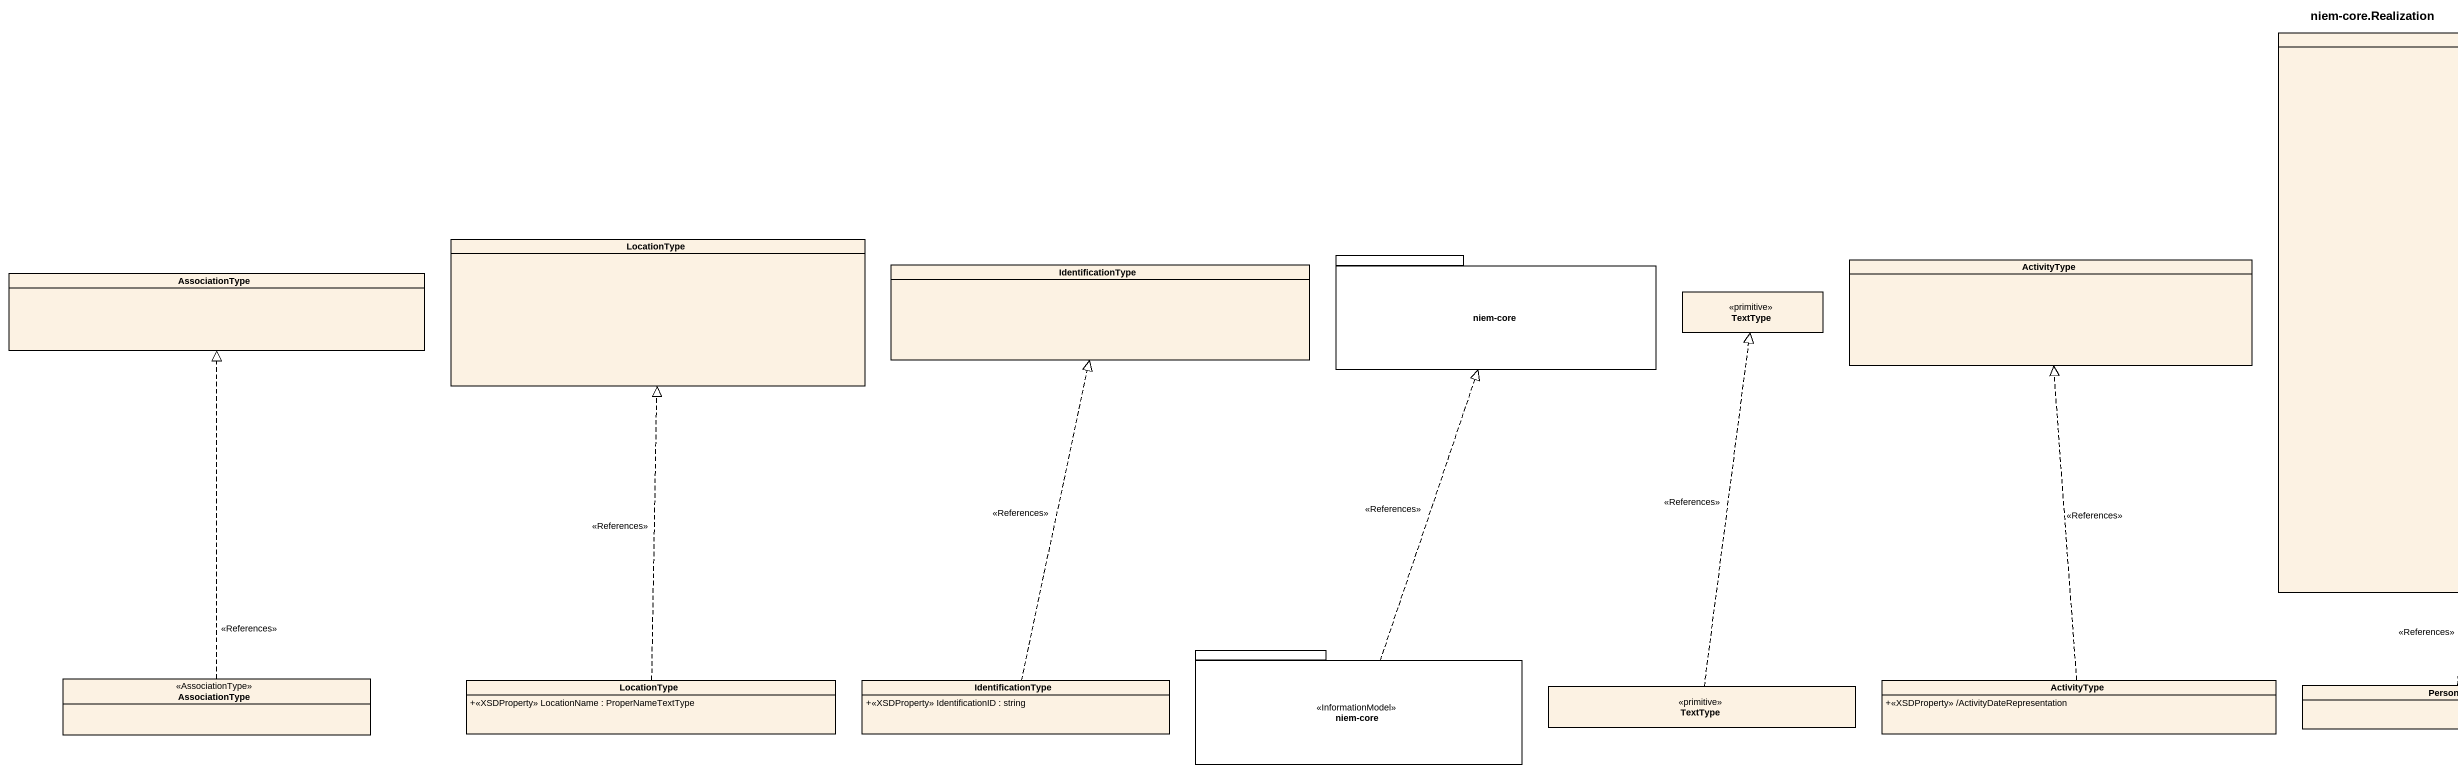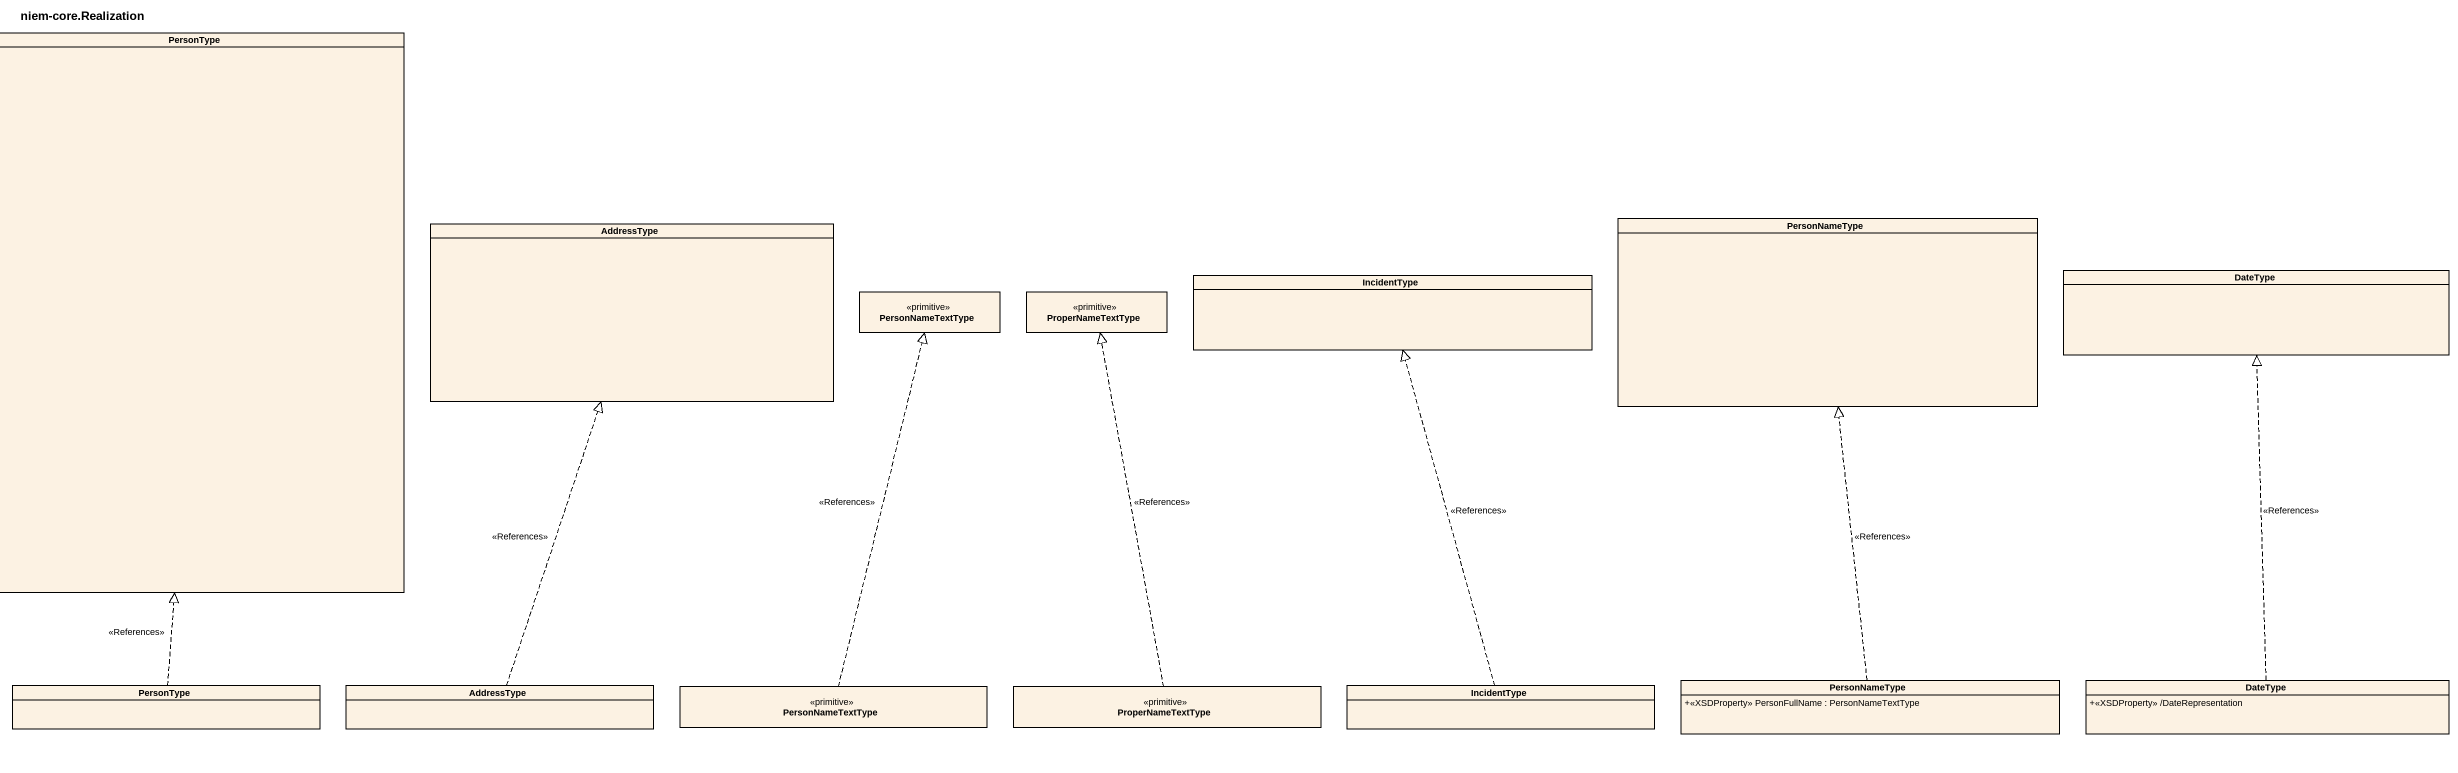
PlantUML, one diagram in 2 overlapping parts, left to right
@startuml
title niem-core.Realization
hide circle
hide empty members
skinparam classAttributeIconSize 0
class PersonType
class AddressType
class PersonNameType
class AssociationType
class LocationType
class IdentificationType
package "niem-core" as niem_core {
}
class ActivityType
class DateType
class TextType <<primitive>>
class PersonNameTextType <<primitive>>
class ProperNameTextType <<primitive>>
class IncidentType
package "niem-core" as niem_core_2 <<InformationModel>> {
}
class "AssociationType" as AssociationType_2 <<AssociationType>>
class "LocationType" as LocationType_2 {
  +<<XSDProperty>> LocationName : ProperNameTextType
}
class "IdentificationType" as IdentificationType_2 {
  +<<XSDProperty>> IdentificationID : string
}
class "TextType" as TextType_2 <<primitive>>
class "ActivityType" as ActivityType_2 {
  +<<XSDProperty>> /ActivityDateRepresentation
}
class "PersonType" as PersonType_2
class "AddressType" as AddressType_2
class "PersonNameTextType" as PersonNameTextType_2 <<primitive>>
class "ProperNameTextType" as ProperNameTextType_2 <<primitive>>
class "IncidentType" as IncidentType_2
class "PersonNameType" as PersonNameType_2 {
  +<<XSDProperty>> PersonFullName : PersonNameTextType
}
class "DateType" as DateType_2 {
  +<<XSDProperty>> /DateRepresentation
}
niem_core_2 .up.|> niem_core : <<References>>
AssociationType_2 .up.|> AssociationType : <<References>>
LocationType_2 .up.|> LocationType : <<References>>
IdentificationType_2 .up.|> IdentificationType : <<References>>
TextType_2 .up.|> TextType : <<References>>
ActivityType_2 .up.|> ActivityType : <<References>>
PersonType_2 .up.|> PersonType : <<References>>
AddressType_2 .up.|> AddressType : <<References>>
PersonNameTextType_2 .up.|> PersonNameTextType : <<References>>
ProperNameTextType_2 .up.|> ProperNameTextType : <<References>>
IncidentType_2 .up.|> IncidentType : <<References>>
PersonNameType_2 .up.|> PersonNameType : <<References>>
DateType_2 .up.|> DateType : <<References>>
@enduml
